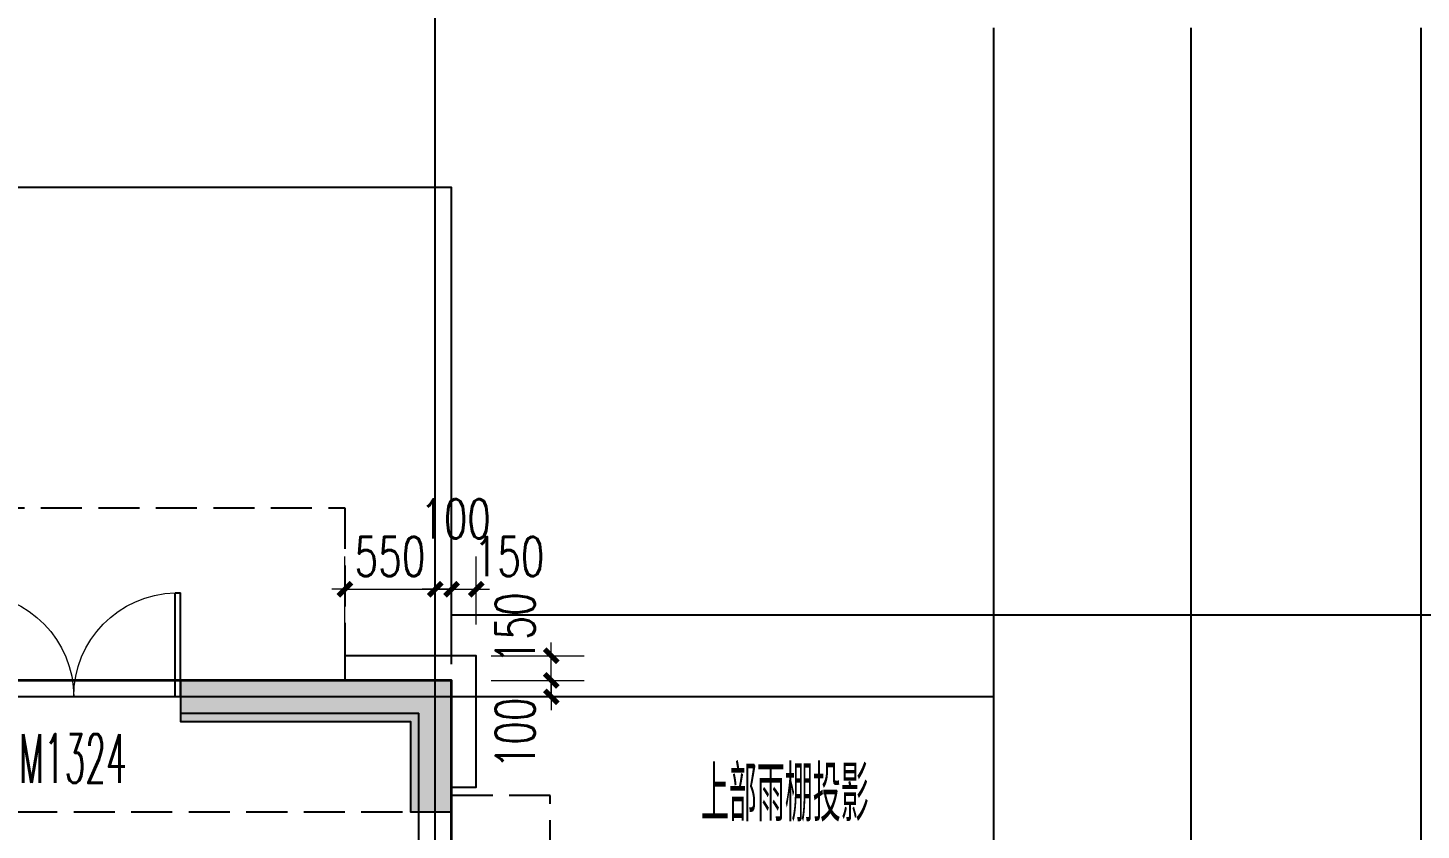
# Model space of a CAD drawing. Extents: x -59851 to 653804, y -249523 to 437614.
# Drawn here: x -39793 to -31314, y 217077 to 221959 of the extents above; entities that cross this region are included whole.
import ezdxf

# ---------------------------------------------------------------- set-up
doc = ezdxf.new("R2010")
doc.units = 0
doc.header["$LTSCALE"] = 1000
doc.header["$MEASUREMENT"] = 0
doc.linetypes.add('DASH', pattern=[0.35, 0.25, -0.1])
doc.layers.add('33计全面积外廓线', color=21, linetype='Continuous', lineweight=35)
doc.layers.add('A-第四道尺寸线(线脚尺寸)', color=105, linetype='Continuous', lineweight=5)
for name, color, linetype in [('A-Above', 5, 'DASH'), ('A-ROOF', 7, 'Continuous'), ('A-外装饰线脚', 7, 'Continuous'), ('AXIS', 3, 'Continuous'), ('DOTE', 16, 'Continuous'), ('PUB_HATCH', 8, 'Continuous'), ('PUB_TEXT', 7, 'Continuous'), ('STAIR', 5, 'Continuous'), ('WALL', 2, 'Continuous'), ('WINDOW', 4, 'Continuous'), ('WINDOW_TEXT', 7, 'Continuous'), ('剪力墙', 6, 'Continuous')]:
    doc.layers.add(name, color=color, linetype=linetype)
doc.styles.add('_TCH_DIM', font='SIMPLEX.shx', dxfattribs={"width": 0.7, "bigfont": 'GBCBIG.shx'})
doc.styles.add('_TCH_DIM_T3', font='SIMPLEX.shx', dxfattribs={"width": 0.705882, "bigfont": 'GBCBIG.shx'})
doc.styles.add('_TCH_WINDOW', font='SIMPLEX.shx', dxfattribs={"width": 0.7, "height": 3.5, "bigfont": 'GBCBIG.shx'})
doc.styles.add('DIM_FONT', font='SIMPLEX', dxfattribs={"width": 0.7, "bigfont": 'GBCBIG'})
doc.dimstyles.new('_TCH_ARCH&&100', dxfattribs={"dimtxt": 297.5, "dimasz": 100, "dimexe": 250, "dimexo": 300, "dimgap": 100, "dimtad": 1, "dimdec": 0, "dimzin": 0, "dimdsep": 46, "dimtxsty": '_TCH_DIM_T3', "dimblk": 'ARCHTICK', "dimcen": 0.09, "dimclrt": 7, "dimazin": 2, "dimtfac": 1, "dimtdec": 0, "dimtix": 1, "dimtmove": 2, "dimatfit": 3, "dimfxl": 0, "dimtolj": 1, "dimtzin": 0, "dimarcsym": 0})
doc.dimstyles.new('_TCH_ARCH&&80', dxfattribs={"dimtxt": 238, "dimasz": 80, "dimexe": 200, "dimexo": 240, "dimgap": 80, "dimtad": 1, "dimdec": 0, "dimzin": 0, "dimdsep": 46, "dimtxsty": '_TCH_DIM_T3', "dimblk": 'ARCHTICK', "dimcen": 0.09, "dimclrt": 7, "dimazin": 2, "dimtfac": 1, "dimtdec": 0, "dimtix": 1, "dimtmove": 2, "dimatfit": 3, "dimfxl": 0, "dimtolj": 1, "dimtzin": 0, "dimarcsym": 0})
doc.dimstyles.new('_TCH_ARCH&&80$TCH&&100', dxfattribs={"dimtxt": 238, "dimasz": 80, "dimexe": 200, "dimexo": 240, "dimgap": 80, "dimtad": 1, "dimdec": 0, "dimzin": 0, "dimdsep": 46, "dimtxsty": 'DIM_FONT', "dimblk": 'ARCHTICK', "dimcen": 0.09, "dimclrt": 7, "dimazin": 2, "dimtfac": 1, "dimtdec": 0, "dimtix": 1, "dimtmove": 2, "dimatfit": 3, "dimfxl": 0, "dimtolj": 1, "dimtzin": 0, "dimarcsym": 0})

# ---------------------------------------------------------------- blocks, each defined once
blk = doc.blocks.new('zzlk0330')
at = {"layer": 'A-ROOF', "linetype": 'DASH'}
blk.add_lwpolyline([(-22513.7, 151988.3), (-32413.7, 151988.3), (-32413.7, 152188.3), (-33013.7, 152188.3), (-33013.7, 151988.3), (-33813.7, 151988.3), (-33813.7, 152688.3), (-37213.7, 152688.3), (-37213.7, 153288.3), (-36613.7, 153288.3), (-36613.7, 157888.3), (-37213.7, 157888.3), (-37213.7, 158588.3), (-40013.7, 158588.3), (-40013.7, 158688.3), (-40813.7, 158688.3), (-40813.7, 158588.3), (-43413.7, 158588.3), (-43413.7, 158688.3), (-44213.7, 158688.3), (-44213.7, 137588.3)], dxfattribs=at)
blk = doc.blocks.new('shoucengjianliqiang0505')
at = {"layer": 'PUB_HATCH'}
h = blk.add_hatch(color=256, dxfattribs=at)
h.dxf.hatch_style = 1
h.paths.add_polyline_path([(-14847.5, 486543.5), (-14447.5, 486543.5), (-14447.5, 486143.5), (-14847.5, 486143.5)])
h.paths.add_polyline_path([(-8747.5, 486543.5), (-8347.5, 486543.5), (-8347.5, 486143.5), (-8747.5, 486143.5)])
h.paths.add_polyline_path([(-8747.5, 490543.5), (-8347.5, 490543.5), (-8347.5, 490143.5), (-8747.5, 490143.5)])
h.paths.add_polyline_path([(-14847.5, 490543.5), (-14447.5, 490543.5), (-14447.5, 490143.5), (-14847.5, 490143.5)])
h.paths.add_polyline_path([(-14847.5, 482143.5), (-14447.5, 482143.5), (-14447.5, 481743.5), (-14847.5, 481743.5)])
h.paths.add_polyline_path([(-8747.5, 482143.5), (-8347.5, 482143.5), (-8347.5, 481743.5), (-8747.5, 481743.5)])
h.paths.add_polyline_path([(-46847.5, 497943.5), (-46447.5, 497943.5), (-46447.5, 497543.5), (-46847.5, 497543.5)])
h.paths.add_polyline_path([(-46847.5, 501743.5), (-46447.5, 501743.5), (-46447.5, 501343.5), (-46847.5, 501343.5)])
h.paths.add_polyline_path([(-53547.5, 501742.2), (-53147.5, 501742.2), (-53147.5, 501342.2), (-53547.5, 501342.2)])
h.paths.add_polyline_path([(-63047.5, 504093.5), (-63047.5, 504343.5), (-63647.5, 504343.5), (-63647.5, 502543.5), (-63847.5, 502543.5), (-63847.5, 502293.5), (-63397.5, 502293.5), (-63397.5, 504093.5)])
h.paths.add_polyline_path([(-37147.5, 500843.5), (-35547.5, 500843.5), (-35547.5, 497943.5), (-37147.5, 497943.5), (-37147.5, 498143.5), (-35747.5, 498143.5), (-35747.5, 500643.5), (-37147.5, 500643.5)])
h.paths.add_polyline_path([(-29697.5, 483743.5), (-29697.5, 484993.5), (-29447.5, 484993.5), (-29447.5, 483343.5), (-30047.5, 483343.5), (-30047.5, 483743.5)])
h.paths.add_polyline_path([(-33047.5, 484993.5), (-32797.5, 484993.5), (-32797.5, 483743.5), (-32447.5, 483743.5), (-32447.5, 483343.5), (-33047.5, 483343.5)])
h.paths.add_polyline_path([(-36497.5, 483743.5), (-36497.5, 484993.5), (-36247.5, 484993.5), (-36247.5, 483343.5), (-36847.5, 483343.5), (-36847.5, 483743.5)])
h.paths.add_polyline_path([(-43247.5, 484993.5), (-42997.5, 484993.5), (-42997.5, 483743.5), (-42647.5, 483743.5), (-42647.5, 483343.5), (-43247.5, 483343.5)])
h.paths.add_polyline_path([(-50097.5, 483743.5), (-50097.5, 484993.5), (-49847.5, 484993.5), (-49847.5, 483343.5), (-50447.5, 483343.5), (-50447.5, 483743.5)])
h.paths.add_polyline_path([(-56847.5, 484993.5), (-56597.5, 484993.5), (-56597.5, 483743.5), (-56247.5, 483743.5), (-56247.5, 483343.5), (-56847.5, 483343.5)])
h.paths.add_polyline_path([(-63697.5, 485843.5), (-63447.5, 485843.5), (-63447.5, 483343.5), (-64047.5, 483343.5), (-64047.5, 483743.5), (-63697.5, 483743.5)])
h.paths.add_polyline_path([(-54647.5, 492143.5), (-54047.5, 492143.5), (-54047.5, 492543.5), (-54647.5, 492543.5)])
h.paths.add_polyline_path([(-52647.5, 492543.5), (-52047.5, 492543.5), (-52047.5, 492143.5), (-52647.5, 492143.5)])
h.paths.add_polyline_path([(-39047.5, 492543.5), (-38447.5, 492543.5), (-38447.5, 492143.5), (-39047.5, 492143.5)])
h.paths.add_polyline_path([(-45347.5, 495843.5), (-44747.5, 495843.5), (-44747.5, 496243.5), (-45347.5, 496243.5)])
h.paths.add_polyline_path([(-55847.5, 497943.5), (-55247.5, 497943.5), (-55247.5, 497543.5), (-55847.5, 497543.5)])
h.paths.add_polyline_path([(-55847.5, 495843.5), (-55247.5, 495843.5), (-55247.5, 496243.5), (-55847.5, 496243.5)])
h.paths.add_polyline_path([(-60247.5, 495843.5), (-59647.5, 495843.5), (-59647.5, 496243.5), (-60247.5, 496243.5)])
h.paths.add_polyline_path([(-21247.5, 500843.5), (-21247.5, 499443.5), (-21497.5, 499443.5), (-21497.5, 499843.5), (-21847.5, 499843.5), (-21847.5, 500093.5), (-21497.5, 500093.5), (-21497.5, 500843.5)])
h.paths.add_polyline_path([(-42947.5, 497543.5), (-42547.5, 497543.5), (-42547.5, 498143.5), (-42747.5, 498143.5), (-42747.5, 500643.5), (-42147.5, 500643.5), (-42147.5, 500843.5), (-42947.5, 500843.5), (-42947.5, 497943.5)])
h.paths.add_polyline_path([(-21247.5, 496143.5), (-21247.5, 496743.5), (-21497.5, 496743.5), (-21497.5, 496393.5), (-22897.5, 496393.5), (-22897.5, 496143.5), (-22097.5, 496143.5), (-22097.5, 496043.5), (-21847.5, 496043.5), (-21847.5, 496143.5)])
h.paths.add_polyline_path([(-30847.5, 497543.5), (-30847.5, 497943.5), (-32297.5, 497943.5), (-32297.5, 498143.5), (-30647.5, 498143.5), (-30647.5, 497743.5), (-30247.5, 497743.5), (-30247.5, 497543.5)])
h.paths.add_polyline_path([(-18847.5, 489093.5), (-18847.5, 487443.5), (-19097.5, 487443.5), (-19097.5, 487993.5), (-19447.5, 487993.5), (-19447.5, 488243.5), (-19097.5, 488243.5), (-19097.5, 489093.5)])
h.paths.add_polyline_path([(-60022.5, 489043.5), (-60272.5, 489043.5), (-60272.5, 491443.5), (-60022.5, 491443.5), (-60022.5, 489243.5)])
h.paths.add_polyline_path([(-28347.5, 499193.5), (-28347.5, 497543.5), (-28747.5, 497543.5), (-28747.5, 497743.5), (-28547.5, 497743.5), (-28547.5, 499193.5)])
h.paths.add_polyline_path([(-41147.5, 492343.5), (-40447.5, 492343.5), (-40447.5, 490693.5), (-40697.5, 490693.5), (-40697.5, 492093.5), (-41147.5, 492093.5)])
h.paths.add_polyline_path([(-30847.5, 500643.5), (-31347.5, 500643.5), (-31347.5, 503643.5), (-28347.5, 503643.5), (-28347.5, 501443.5), (-28707.5, 501443.5), (-28707.5, 501643.5), (-28547.5, 501643.5), (-28547.5, 503443.5), (-31147.5, 503443.5), (-31147.5, 501643.5), (-30747.5, 501643.5), (-30747.5, 501443.5), (-31147.5, 501443.5), (-31147.5, 500943.5), (-30647.5, 500943.5), (-30647.5, 500643.5)])
h.paths.add_polyline_path([(-42947.5, 495543.5), (-42947.5, 496243.5), (-40447.5, 496243.5), (-40447.5, 493743.5), (-42947.5, 493743.5), (-42947.5, 494443.5), (-42747.5, 494443.5), (-42747.5, 493943.5), (-40647.5, 493943.5), (-40647.5, 496043.5), (-42747.5, 496043.5), (-42747.5, 495543.5)])
h.paths.add_polyline_path([(-21247.5, 502643.5), (-21247.5, 503643.5), (-22897.5, 503643.5), (-22897.5, 503393.5), (-21497.5, 503393.5), (-21497.5, 502643.5)])
h.paths.add_polyline_path([(-22747.5, 492143.5), (-23247.5, 492143.5), (-23247.5, 490493.5), (-22997.5, 490493.5), (-22997.5, 491893.5), (-22747.5, 491893.5)])
h.paths.add_polyline_path([(-22672.5, 488243.5), (-22422.5, 488243.5), (-22422.5, 485743.5), (-22672.5, 485743.5), (-22672.5, 488043.5)])
h.paths.add_polyline_path([(-21847.5, 493643.5), (-21847.5, 493043.5), (-23497.5, 493043.5), (-23497.5, 493293.5), (-22097.5, 493293.5), (-22097.5, 493643.5)])
h.paths.add_polyline_path([(-18847.5, 491543.5), (-18847.5, 492143.5), (-20497.5, 492143.5), (-20497.5, 491893.5), (-19097.5, 491893.5), (-19097.5, 491543.5)])
h.paths.add_polyline_path([(-18847.5, 482443.5), (-18847.5, 481743.5), (-20497.5, 481743.5), (-20497.5, 481993.5), (-19097.5, 481993.5), (-19097.5, 482443.5)])
h.paths.add_polyline_path([(-22047.5, 481743.5), (-22497.5, 481743.5), (-22697.5, 481743.5), (-22697.5, 483343.5), (-23047.5, 483343.5), (-23047.5, 483593.5), (-22447.5, 483593.5), (-22447.5, 481993.5), (-22047.5, 481993.5)])
h.paths.add_polyline_path([(-26797.5, 490843.5), (-26047.5, 490843.5), (-26047.5, 489043.5), (-26297.5, 489043.5), (-26297.5, 490593.5), (-26797.5, 490593.5)])
h.paths.add_polyline_path([(-32447.5, 490843.5), (-33047.5, 490843.5), (-33047.5, 489043.5), (-32797.5, 489043.5), (-32797.5, 490593.5), (-32447.5, 490593.5)])
h.paths.add_polyline_path([(-35847.5, 489293.5), (-36197.5, 489293.5), (-36197.5, 492093.5), (-35847.5, 492093.5), (-35847.5, 492343.5), (-36447.5, 492343.5), (-36447.5, 489043.5), (-36197.5, 489043.5), (-35847.5, 489043.5)])
h.paths.add_polyline_path([(-39872.5, 489243.5), (-39622.5, 489243.5), (-39622.5, 486543.5), (-39872.5, 486543.5), (-39872.5, 489043.5)])
h.paths.add_polyline_path([(-43647.5, 489293.5), (-43297.5, 489293.5), (-43297.5, 492093.5), (-43797.5, 492093.5), (-43797.5, 492343.5), (-43047.5, 492343.5), (-43047.5, 489043.5), (-43297.5, 489043.5), (-43647.5, 489043.5)])
h.paths.add_polyline_path([(-46672.5, 492343.5), (-46422.5, 492343.5), (-46422.5, 489043.5), (-46672.5, 489043.5), (-46672.5, 492143.5)])
h.paths.add_polyline_path([(-53472.5, 489243.5), (-53222.5, 489243.5), (-53222.5, 486543.5), (-53472.5, 486543.5), (-53472.5, 489043.5)])
h.paths.add_polyline_path([(-49447.5, 489293.5), (-49797.5, 489293.5), (-49797.5, 492093.5), (-49297.5, 492093.5), (-49297.5, 492343.5), (-50047.5, 492343.5), (-50047.5, 489043.5), (-49797.5, 489043.5), (-49447.5, 489043.5)])
h.paths.add_polyline_path([(-57247.5, 489293.5), (-56897.5, 489293.5), (-56897.5, 492093.5), (-57247.5, 492093.5), (-57247.5, 492343.5), (-56647.5, 492343.5), (-56647.5, 489043.5), (-56897.5, 489043.5), (-57247.5, 489043.5)])
h.paths.add_polyline_path([(-60047.5, 498643.5), (-60047.5, 497543.5), (-62547.5, 497543.5), (-62547.5, 497793.5), (-60297.5, 497793.5), (-60297.5, 498643.5)])
h.paths.add_polyline_path([(-60047.5, 503543.5), (-60047.5, 504343.5), (-61697.5, 504343.5), (-61697.5, 504093.5), (-60297.5, 504093.5), (-60297.5, 503543.5)])
h.paths.add_polyline_path([(-67047.5, 491343.5), (-67047.5, 492243.5), (-64847.5, 492243.5), (-64847.5, 491993.5), (-66797.5, 491993.5), (-66797.5, 491343.5)])
h.paths.add_polyline_path([(-66447.5, 502543.5), (-67047.5, 502543.5), (-67047.5, 499893.5), (-66797.5, 499893.5), (-66797.5, 502293.5), (-66447.5, 502293.5)])
h.paths.add_polyline_path([(-66447.5, 483343.5), (-67047.5, 483343.5), (-67047.5, 485843.5), (-66797.5, 485843.5), (-66797.5, 483743.5), (-66447.5, 483743.5)])
edge = h.paths.add_edge_path()
edge.add_line((-26247.5, 494693.5), (-26247.5, 492343.5))
edge.add_line((-26247.5, 492343.5), (-26947.5, 492343.5))
edge.add_line((-26947.5, 492343.5), (-26947.5, 492143.5))
edge.add_line((-26947.5, 492143.5), (-26047.5, 492143.5))
edge.add_line((-26047.5, 492143.5), (-26047.5, 494693.5))
edge.add_line((-26247.5, 494693.5), (-26247.5, 495093.5))
edge = h.paths.add_edge_path()
edge.add_line((-26447.5, 483343.5), (-26447.5, 483593.5))
edge.add_line((-26447.5, 483593.5), (-26272.5, 483593.5))
edge.add_line((-26272.5, 483593.5), (-26272.5, 484993.5))
edge.add_line((-26272.5, 484993.5), (-26022.5, 484993.5))
edge.add_line((-26022.5, 484993.5), (-26022.5, 483593.5))
edge.add_line((-26022.5, 483593.5), (-25847.5, 483593.5))
edge.add_line((-25847.5, 483593.5), (-25847.5, 483343.5))
edge.add_line((-25847.5, 483343.5), (-26447.5, 483343.5))
edge.add_line((-26447.5, 483343.5), (-26047.5, 483343.5))
edge = h.paths.add_edge_path()
edge.add_line((-40047.5, 483343.5), (-40047.5, 483743.5))
edge.add_line((-40047.5, 483743.5), (-39872.5, 483743.5))
edge.add_line((-39872.5, 483743.5), (-39872.5, 484993.5))
edge.add_line((-39872.5, 484993.5), (-39622.5, 484993.5))
edge.add_line((-39622.5, 484993.5), (-39622.5, 483743.5))
edge.add_line((-39622.5, 483743.5), (-39447.5, 483743.5))
edge.add_line((-39447.5, 483743.5), (-39447.5, 483343.5))
edge.add_line((-39447.5, 483343.5), (-40047.5, 483343.5))
edge.add_line((-40047.5, 483343.5), (-39647.5, 483343.5))
edge = h.paths.add_edge_path()
edge.add_line((-46847.5, 483343.5), (-46847.5, 483593.5))
edge.add_line((-46847.5, 483593.5), (-46672.5, 483593.5))
edge.add_line((-46672.5, 483593.5), (-46672.5, 484993.5))
edge.add_line((-46672.5, 484993.5), (-46422.5, 484993.5))
edge.add_line((-46422.5, 484993.5), (-46422.5, 483593.5))
edge.add_line((-46422.5, 483593.5), (-46247.5, 483593.5))
edge.add_line((-46247.5, 483593.5), (-46247.5, 483343.5))
edge.add_line((-46247.5, 483343.5), (-46847.5, 483343.5))
edge.add_line((-46847.5, 483343.5), (-46447.5, 483343.5))
edge = h.paths.add_edge_path()
edge.add_line((-53647.5, 483343.5), (-53647.5, 483743.5))
edge.add_line((-53647.5, 483743.5), (-53472.5, 483743.5))
edge.add_line((-53472.5, 483743.5), (-53472.5, 484993.5))
edge.add_line((-53472.5, 484993.5), (-53222.5, 484993.5))
edge.add_line((-53222.5, 484993.5), (-53222.5, 483743.5))
edge.add_line((-53222.5, 483743.5), (-53047.5, 483743.5))
edge.add_line((-53047.5, 483743.5), (-53047.5, 483343.5))
edge.add_line((-53047.5, 483343.5), (-53647.5, 483343.5))
edge.add_line((-53647.5, 483343.5), (-53247.5, 483343.5))
edge = h.paths.add_edge_path()
edge.add_line((-60447.5, 483343.5), (-60447.5, 483593.5))
edge.add_line((-60447.5, 483593.5), (-60272.5, 483593.5))
edge.add_line((-60272.5, 483593.5), (-60272.5, 484993.5))
edge.add_line((-60272.5, 484993.5), (-60022.5, 484993.5))
edge.add_line((-60022.5, 484993.5), (-60022.5, 483593.5))
edge.add_line((-60022.5, 483593.5), (-59847.5, 483593.5))
edge.add_line((-59847.5, 483593.5), (-59847.5, 483343.5))
edge.add_line((-59847.5, 483343.5), (-60447.5, 483343.5))
edge.add_line((-60447.5, 483343.5), (-60047.5, 483343.5))
at = {"layer": '剪力墙', "color": 6, "linetype": 'Continuous'}
blk.add_lwpolyline([(-60047.5, 503543.5), (-60047.5, 504343.5), (-61697.5, 504343.5), (-61697.5, 504093.5), (-60297.5, 504093.5), (-60297.5, 503543.5)], close=True, dxfattribs=at)
blk = doc.blocks.new('_ArchTick')
at = {"color": 0, "linetype": 'ByBlock', "const_width": 0.4}
blk.add_lwpolyline([(-0.5, -0.5), (0.5, 0.5)], dxfattribs=at)
blk = doc.blocks.new('*D3316')
at = {"layer": 'AXIS', "color": 0, "lineweight": -2, "transparency": 16777216}
for p, q in [((-40713.7, 222259.5), (-40713.7, 224709.5)), ((-37313.7, 222259.5), (-37313.7, 224709.5)), ((-40713.7, 224459.5), (-37313.7, 224459.5))]:
    blk.add_line(p, q, dxfattribs=at)
at = {"layer": 'Defpoints', "color": 0, "transparency": 16777216}
for p in [(-37313.7, 224459.5), (-40713.7, 221959.5), (-37313.7, 221959.5)]:
    blk.add_point(p, dxfattribs=at)
at = {"layer": 'AXIS', "color": 0, "lineweight": -2, "transparency": 16777216, "xscale": 100, "yscale": 100, "zscale": 100, "rotation": 180}
blk.add_blockref('_ArchTick', (-40713.7, 224459.5), dxfattribs=at)
at = {"layer": 'AXIS', "color": 0, "lineweight": -2, "transparency": 16777216, "xscale": 100, "yscale": 100, "zscale": 100}
blk.add_blockref('_ArchTick', (-37313.7, 224459.5), dxfattribs=at)
at = {"layer": 'AXIS', "color": 7, "transparency": 16777216, "insert": (-39013.7, 224708.2), "char_height": 297.5, "attachment_point": 5, "style": '_TCH_DIM_T3'}
blk.add_mtext('\\A1;3400', dxfattribs=at)
blk = doc.blocks.new('*D3317')
at = {"layer": 'AXIS', "color": 0, "lineweight": -2, "transparency": 16777216}
for p, q in [((-37313.7, 222259.5), (-37313.7, 224709.5)), ((-33913.7, 222259.5), (-33913.7, 224709.5)), ((-37313.7, 224459.5), (-33913.7, 224459.5))]:
    blk.add_line(p, q, dxfattribs=at)
at = {"layer": 'Defpoints', "color": 0, "transparency": 16777216}
for p in [(-33913.7, 224459.5), (-37313.7, 221959.5), (-33913.7, 221959.5)]:
    blk.add_point(p, dxfattribs=at)
at = {"layer": 'AXIS', "color": 0, "lineweight": -2, "transparency": 16777216, "xscale": 100, "yscale": 100, "zscale": 100, "rotation": 180}
blk.add_blockref('_ArchTick', (-37313.7, 224459.5), dxfattribs=at)
at = {"layer": 'AXIS', "color": 0, "lineweight": -2, "transparency": 16777216, "xscale": 100, "yscale": 100, "zscale": 100}
blk.add_blockref('_ArchTick', (-33913.7, 224459.5), dxfattribs=at)
at = {"layer": 'AXIS', "color": 7, "transparency": 16777216, "insert": (-35613.7, 224708.2), "char_height": 297.5, "attachment_point": 5, "style": '_TCH_DIM_T3'}
blk.add_mtext('\\A1;3400', dxfattribs=at)
blk = doc.blocks.new('shoucengxianjiao0328')
at = {"layer": 'A-外装饰线脚'}
blk.add_lwpolyline([(-222045.6, 177436.2), (-221895.6, 177436.2), (-221895.6, 178236.2), (-222695.6, 178236.2), (-222695.6, 178086.2)], dxfattribs=at)
blk = doc.blocks.new('*D618')
at = {"layer": 'A-第四道尺寸线(线脚尺寸)', "color": 0, "lineweight": -2, "transparency": 16777216}
for p, q in [((-37863.7, 218328.3), (-37863.7, 218743.4)), ((-37313.7, 218328.3), (-37313.7, 218743.4)), ((-37863.7, 218543.4), (-37943.7, 218543.4)), ((-37863.7, 218543.4), (-37313.7, 218543.4)), ((-37313.7, 218543.4), (-37233.7, 218543.4))]:
    blk.add_line(p, q, dxfattribs=at)
at = {"layer": 'Defpoints', "color": 0, "transparency": 16777216}
for p in [(-37313.7, 218543.4), (-37863.7, 218088.3), (-37313.7, 218088.3)]:
    blk.add_point(p, dxfattribs=at)
at = {"layer": 'A-第四道尺寸线(线脚尺寸)', "color": 0, "lineweight": -2, "transparency": 16777216, "xscale": 80, "yscale": 80, "zscale": 80}
blk.add_blockref('_ArchTick', (-37863.7, 218543.4), dxfattribs=at)
at = {"layer": 'A-第四道尺寸线(线脚尺寸)', "color": 0, "lineweight": -2, "transparency": 16777216, "xscale": 80, "yscale": 80, "zscale": 80, "rotation": 180}
blk.add_blockref('_ArchTick', (-37313.7, 218543.4), dxfattribs=at)
at = {"layer": 'A-第四道尺寸线(线脚尺寸)', "color": 7, "transparency": 16777216, "insert": (-37588.7, 218742.4), "char_height": 238, "attachment_point": 5, "style": '_TCH_DIM_T3'}
blk.add_mtext('\\A1;550', dxfattribs=at)
blk = doc.blocks.new('*D619')
at = {"layer": 'A-第四道尺寸线(线脚尺寸)', "color": 0, "lineweight": -2, "transparency": 16777216}
for p, q in [((-36607.4, 218138.3), (-36607.4, 218218.3)), ((-36973.7, 218138.3), (-36407.4, 218138.3)), ((-36607.4, 217988.3), (-36607.4, 218138.3)), ((-36973.7, 217988.3), (-36407.4, 217988.3)), ((-36607.4, 217988.3), (-36607.4, 217908.3))]:
    blk.add_line(p, q, dxfattribs=at)
at = {"layer": 'Defpoints', "color": 0, "transparency": 16777216}
for p in [(-37213.7, 218138.3), (-36607.4, 218138.3), (-37213.7, 217988.3)]:
    blk.add_point(p, dxfattribs=at)
at = {"layer": 'A-第四道尺寸线(线脚尺寸)', "color": 0, "lineweight": -2, "transparency": 16777216, "xscale": 80, "yscale": 80, "zscale": 80}
for p, rotation in [((-36607.4, 218138.3), 270), ((-36607.4, 217988.3), 90)]:
    blk.add_blockref('_ArchTick', p, dxfattribs=dict(at, rotation=rotation))
at = {"layer": 'A-第四道尺寸线(线脚尺寸)', "color": 7, "transparency": 16777216, "insert": (-36827.4, 218308.3), "char_height": 238, "attachment_point": 5, "rotation": 90, "style": '_TCH_DIM_T3'}
blk.add_mtext('\\A1;150', dxfattribs=at)
blk = doc.blocks.new('*D620')
at = {"layer": 'A-第四道尺寸线(线脚尺寸)', "color": 0, "lineweight": -2, "transparency": 16777216}
for p, q in [((-36607.4, 217988.3), (-36607.4, 218068.3)), ((-36973.7, 217988.3), (-36407.4, 217988.3)), ((-36607.4, 217888.3), (-36607.4, 217988.3)), ((-36973.7, 217888.3), (-36407.4, 217888.3)), ((-36607.4, 217888.3), (-36607.4, 217808.3))]:
    blk.add_line(p, q, dxfattribs=at)
at = {"layer": 'Defpoints', "color": 0, "transparency": 16777216}
for p in [(-37213.7, 217988.3), (-36607.4, 217988.3), (-37213.7, 217888.3)]:
    blk.add_point(p, dxfattribs=at)
at = {"layer": 'A-第四道尺寸线(线脚尺寸)', "color": 0, "lineweight": -2, "transparency": 16777216, "xscale": 80, "yscale": 80, "zscale": 80}
for p, rotation in [((-36607.4, 217988.3), 270), ((-36607.4, 217888.3), 90)]:
    blk.add_blockref('_ArchTick', p, dxfattribs=dict(at, rotation=rotation))
at = {"layer": 'A-第四道尺寸线(线脚尺寸)', "color": 7, "transparency": 16777216, "insert": (-36827.4, 217668.3), "char_height": 238, "attachment_point": 5, "rotation": 90, "style": '_TCH_DIM_T3'}
blk.add_mtext('\\A1;100', dxfattribs=at)
blk = doc.blocks.new('*D664')
at = {"layer": 'A-第四道尺寸线(线脚尺寸)', "color": 0, "lineweight": -2, "transparency": 16777216}
for p, q in [((-37313.7, 218328.3), (-37313.7, 218743.4)), ((-37213.7, 218328.3), (-37213.7, 218743.4)), ((-37313.7, 218543.4), (-37393.7, 218543.4)), ((-37313.7, 218543.4), (-37213.7, 218543.4)), ((-37213.7, 218543.4), (-37133.7, 218543.4))]:
    blk.add_line(p, q, dxfattribs=at)
at = {"layer": 'Defpoints', "color": 0, "transparency": 16777216}
for p in [(-37213.7, 218543.4), (-37313.7, 218088.3), (-37213.7, 218088.3)]:
    blk.add_point(p, dxfattribs=at)
at = {"layer": 'A-第四道尺寸线(线脚尺寸)', "color": 0, "lineweight": -2, "transparency": 16777216, "xscale": 80, "yscale": 80, "zscale": 80}
blk.add_blockref('_ArchTick', (-37313.7, 218543.4), dxfattribs=at)
at = {"layer": 'A-第四道尺寸线(线脚尺寸)', "color": 0, "lineweight": -2, "transparency": 16777216, "xscale": 80, "yscale": 80, "zscale": 80, "rotation": 180}
blk.add_blockref('_ArchTick', (-37213.7, 218543.4), dxfattribs=at)
at = {"layer": 'A-第四道尺寸线(线脚尺寸)', "color": 7, "transparency": 16777216, "insert": (-37189.5, 218971.5), "char_height": 238, "attachment_point": 5, "style": 'DIM_FONT'}
blk.add_mtext('\\A1;100', dxfattribs=at)
blk = doc.blocks.new('*D665')
at = {"layer": 'A-第四道尺寸线(线脚尺寸)', "color": 0, "lineweight": -2, "transparency": 16777216}
for p, q in [((-37213.7, 218328.3), (-37213.7, 218743.4)), ((-37063.7, 218328.3), (-37063.7, 218743.4)), ((-37213.7, 218543.4), (-37293.7, 218543.4)), ((-37213.7, 218543.4), (-37063.7, 218543.4)), ((-37063.7, 218543.4), (-36983.7, 218543.4))]:
    blk.add_line(p, q, dxfattribs=at)
at = {"layer": 'Defpoints', "color": 0, "transparency": 16777216}
for p in [(-37063.7, 218543.4), (-37213.7, 218088.3), (-37063.7, 218088.3)]:
    blk.add_point(p, dxfattribs=at)
at = {"layer": 'A-第四道尺寸线(线脚尺寸)', "color": 0, "lineweight": -2, "transparency": 16777216, "xscale": 80, "yscale": 80, "zscale": 80}
blk.add_blockref('_ArchTick', (-37213.7, 218543.4), dxfattribs=at)
at = {"layer": 'A-第四道尺寸线(线脚尺寸)', "color": 0, "lineweight": -2, "transparency": 16777216, "xscale": 80, "yscale": 80, "zscale": 80, "rotation": 180}
blk.add_blockref('_ArchTick', (-37063.7, 218543.4), dxfattribs=at)
at = {"layer": 'A-第四道尺寸线(线脚尺寸)', "color": 7, "transparency": 16777216, "insert": (-36863.7, 218742.4), "char_height": 238, "attachment_point": 5, "style": 'DIM_FONT'}
blk.add_mtext('\\A1;150', dxfattribs=at)
blk = doc.blocks.new('$DorLib2D$00000002')
for p, q in [((-0.5, 0), (-0.5, 0.4875)), ((-0.475, 0.4875), (-0.5, 0.4875)), ((-0.475, 0), (-0.475, 0.4875)), ((0.475, 0), (0.475, 0.4875)), ((0.475, 0.4875), (0.5, 0.4875)), ((0.5, 0), (0.5, 0.4875)), ((-0.5, 0), (-0.475, 0)), ((0.5, 0), (0.475, 0))]:
    blk.add_line(p, q)
at = {"lineweight": 13}
for centre, start, end in [((-0.4875, 0), 0, 88.53072), ((0.4875, 0), 91.46928, 180)]:
    blk.add_arc(centre, 0.4875, start, end, dxfattribs=at)
blk = doc.blocks.new('roofzhouxian')
at = {"layer": 'DOTE'}
for p, q in [((-41192.1, -309503), (-41192.1, -279123.5)), ((-37792.1, -309503), (-37792.1, -279123.5)), ((-36592.1, -291694.7), (-36592.1, -279123.5)), ((-35192.1, -298294.6), (-35192.1, -279123.5)), ((-37792.1, -283194.7), (-49367, -283194.7))]:
    blk.add_line(p, q, dxfattribs=at)
blk = doc.blocks.new('SHOUCENGXIANJIAOCHICUN0427')
at = {"layer": 'A-第四道尺寸线(线脚尺寸)'}
for base, p1, p2, angle, dimstyle, picture, middle in [((-37213.7, 218543.4), (-37313.7, 218088.3), (-37213.7, 218088.3), 0, '_TCH_ARCH&&80$TCH&&100', '*D664', (-37189.5, 218971.5)), ((-37063.7, 218543.4), (-37213.7, 218088.3), (-37063.7, 218088.3), 0, '_TCH_ARCH&&80$TCH&&100', '*D665', (-36863.7, 218742.4)), ((-36607.4, 218138.3), (-37213.7, 217988.3), (-37213.7, 218138.3), 90, '_TCH_ARCH&&80', '*D619', (-36827.4, 218308.3)), ((-36607.4, 217988.3), (-37213.7, 217888.3), (-37213.7, 217988.3), 90, '_TCH_ARCH&&80', '*D620', (-36827.4, 217668.3))]:
    dim = blk.add_linear_dim(base=base, p1=p1, p2=p2, angle=angle, dimstyle=dimstyle, dxfattribs=at)
    dim.commit()
    dim.dimension.update_dxf_attribs({"geometry": picture, "text_midpoint": middle, "dimtype": 129})
dim = blk.add_aligned_dim(p1=(-37863.7, 218088.3), p2=(-37313.7, 218088.3), distance=455.1, dimstyle='_TCH_ARCH&&80', dxfattribs=at)
dim.commit()
dim.dimension.update_dxf_attribs({"geometry": '*D618', "text_midpoint": (-37588.7, 218742.4)})

msp = doc.modelspace()

# ---------------------------------------------------------------- linework, layer by layer
at = {"layer": '33计全面积外廓线'}
msp.add_lwpolyline([(-23613.7, 215388.3), (-37213.7, 215388.3), (-37213.7, 217988.3), (-44213.7, 217988.3), (-44213.7, 216188.3), (-45388.7, 216188.3), (-45388.7, 213788.3), (-44213.7, 213788.3), (-44213.7, 195388.3), (14486.3, 195388.3)], dxfattribs=at)
at = {"layer": 'A-Above'}
for points in [[(-43563.7, 217988.3), (-43563.7, 219038.3), (-37863.7, 219038.3), (-37863.7, 217988.3)], [(-40563.7, 217188.3), (-37463.7, 217188.3)], [(-40563.7, 217188.3), (-37463.7, 217188.3)]]:
    msp.add_lwpolyline(points, dxfattribs=at)
at = {"layer": 'AXIS'}
msp.add_line((-37313.7, 221959.5), (-37313.7, 225959.5), dxfattribs=at)
at = {"layer": 'STAIR'}
for points in [[(-37213.7, 218088.3), (-37213.7, 220988.3), (-47213.7, 220988.3), (-47213.7, 192388.3), (14486.3, 192388.3), (14486.3, 195388.3)], [(-37213.7, 218388.3), (-23613.7, 218388.3), (-23613.7, 217488.3), (-8513.7, 217488.3), (-8513.7, 217288.3)]]:
    msp.add_lwpolyline(points, dxfattribs=at)
at = {"layer": 'WALL'}
for p, q in [((-37213.7, 217988.3), (-38863.7, 217988.3)), ((-38863.7, 217988.3), (-38863.7, 217788.3)), ((-37213.7, 215388.3), (-37213.7, 217988.3)), ((-38863.7, 217788.3), (-37413.7, 217788.3)), ((-37413.7, 215188.3), (-37413.7, 217788.3))]:
    msp.add_line(p, q, dxfattribs=at)

# ---------------------------------------------------------------- block references
for name, p in [('roofzhouxian', (3878.4, 501083)), ('shoucengxianjiao0328', (184831.9, 39902.1)), ('zzlk0330', (0, 59400)), ('shoucengjianliqiang0505', (22833.8, -286355.2))]:
    msp.add_blockref(name, p)
at = {"layer": 'A-第四道尺寸线(线脚尺寸)'}
msp.add_blockref('SHOUCENGXIANJIAOCHICUN0427', (0, 0), dxfattribs=at)
at = {"layer": 'WINDOW'}
ref = msp.add_blockref('$DorLib2D$00000002', (-39513.7, 217888.3), dxfattribs=dict(at, xscale=-1300, yscale=1300, zscale=-1300))
ref.add_attrib('A', 'M1324', (-39846.2, 217364.6), dxfattribs={"layer": 'WINDOW_TEXT', "height": 297.5, "style": '_TCH_WINDOW', "width": 0.494118})

# ---------------------------------------------------------------- texts
at = {"layer": 'PUB_TEXT', "style": '_TCH_DIM', "width": 0.7}
msp.add_text('上部雨棚投影', height=337.59, dxfattribs=at).set_placement((-35696.3, 217130.3))

# ---------------------------------------------------------------- dimensions: what is measured, and where the dimension line sits
at = {"layer": 'AXIS'}
for p1, p2, picture, middle in [((-40713.7, 221959.5), (-37313.7, 221959.5), '*D3316', (-39013.7, 224708.2)), ((-37313.7, 221959.5), (-33913.7, 221959.5), '*D3317', (-35613.7, 224708.2))]:
    dim = msp.add_aligned_dim(p1=p1, p2=p2, distance=2500, dimstyle='_TCH_ARCH&&100', dxfattribs=at)
    dim.commit()
    dim.dimension.update_dxf_attribs({"geometry": picture, "text_midpoint": middle})

doc.saveas('drawing.dxf')
